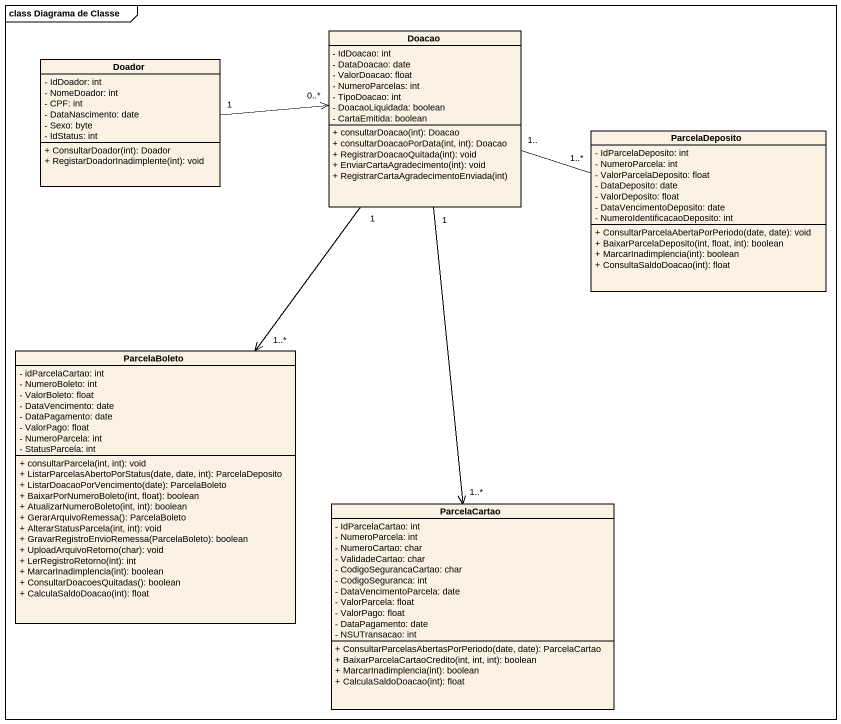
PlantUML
@startuml
mainframe class Diagrama de Classe
hide circle
hide empty members
skinparam classAttributeIconSize 0
class Doacao {
  - IdDoacao: int
  - DataDoacao: date
  - ValorDoacao: float
  - NumeroParcelas: int
  - TipoDoacao: int
  - DoacaoLiquidada: boolean
  - CartaEmitida: boolean
  + consultarDoacao(int): Doacao
  + consultarDoacaoPorData(int, int): Doacao
  + RegistrarDoacaoQuitada(int): void
  + EnviarCartaAgradecimento(int): void
  + RegistrarCartaAgradecimentoEnviada(int)
}
class Doador {
  - IdDoador: int
  - NomeDoador: int
  - CPF: int
  - DataNascimento: date
  - Sexo: byte
  - IdStatus: int
  + ConsultarDoador(int): Doador
  + RegistarDoadorInadimplente(int): void
}
class ParcelaDeposito {
  - IdParcelaDeposito: int
  - NumeroParcela: int
  - ValorParcelaDeposito: float
  - DataDeposito: date
  - ValorDeposito: float
  - DataVencimentoDeposito: date
  - NumeroIdentificacaoDeposito: int
  + ConsultarParcelaAbertaPorPeriodo(date, date): void
  + BaixarParcelaDeposito(int, float, int): boolean
  + MarcarInadimplencia(int): boolean
  + ConsultaSaldoDoacao(int): float
}
class ParcelaBoleto {
  - idParcelaCartao: int
  - NumeroBoleto: int
  - ValorBoleto: float
  - DataVencimento: date
  - DataPagamento: date
  - ValorPago: float
  - NumeroParcela: int
  - StatusParcela: int
  + consultarParcela(int, int): void
  + ListarParcelasAbertoPorStatus(date, date, int): ParcelaDeposito
  + ListarDoacaoPorVencimento(date): ParcelaBoleto
  + BaixarPorNumeroBoleto(int, float): boolean
  + AtualizarNumeroBoleto(int, int): boolean
  + GerarArquivoRemessa(): ParcelaBoleto
  + AlterarStatusParcela(int, int): void
  + GravarRegistroEnvioRemessa(ParcelaBoleto): boolean
  + UploadArquivoRetorno(char): void
  + LerRegistroRetorno(int): int
  + MarcarInadimplencia(int): boolean
  + ConsultarDoacoesQuitadas(): boolean
  + CalculaSaldoDoacao(int): float
}
class ParcelaCartao {
  - IdParcelaCartao: int
  - NumeroParcela: int
  - NumeroCartao: char
  - ValidadeCartao: char
  - CodigoSegurancaCartao: char
  - CodigoSeguranca: int
  - DataVencimentoParcela: date
  - ValorParcela: float
  - ValorPago: float
  - DataPagamento: date
  - NSUTransacao: int
  + ConsultarParcelasAbertasPorPeriodo(date, date): ParcelaCartao
  + BaixarParcelaCartaoCredito(int, int, int): boolean
  + MarcarInadimplencia(int): boolean
  + CalculaSaldoDoacao(int): float
}
Doacao "1.." -right- "1..*" ParcelaDeposito
Doacao "1" --> "1..*" ParcelaBoleto
Doacao "1" --> "1..*" ParcelaCartao
Doador "1" -right-> "0..*" Doacao
@enduml
